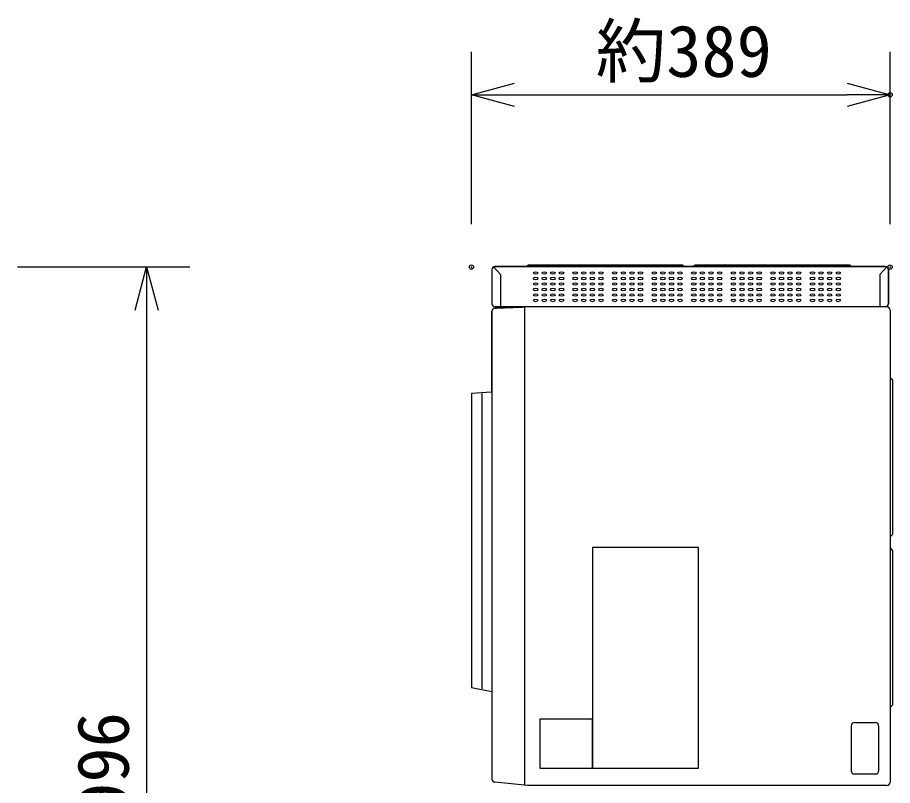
# Model space of a CAD drawing. Units: millimetres, scale not verified. Extents: x -62 to 63, y -117 to 117.
# Drawn here: x 10.02 to 50.67, y 20.35 to 56.01 of the extents above; entities that cross this region are included whole.
import ezdxf
from ezdxf.enums import TextEntityAlignment as Align

# ---------------------------------------------------------------- set-up
doc = ezdxf.new("R2010")
doc.units = ezdxf.units.MM
doc.header["$LTSCALE"] = 0.392258
doc.header["$PDMODE"] = 32
doc.header["$PDSIZE"] = 0.196
for name, color, linetype in [('0-2_GAIKEI', 1, 'Continuous'), ('0-3_WAKU', 3, 'Continuous'), ('0-4_DEFPOINTS', 7, 'Continuous')]:
    doc.layers.add(name, color=color, linetype=linetype)
doc.styles.add('ＭＳ ゴシック', font='')
doc.styles.get('ＭＳ ゴシック').set_extended_font_data('MS Gothic')

# ---------------------------------------------------------------- blocks, each defined once
blk = doc.blocks.new('_OPEN30')
at = {"layer": '0-4_DEFPOINTS'}
blk.add_line((0, 0), (-1, 0), dxfattribs=at)
blk.add_lwpolyline([(-1, 0.2679), (0, 0), (-1, -0.2679)], dxfattribs=at)

msp = doc.modelspace()

# ---------------------------------------------------------------- linework, layer by layer
at = {"layer": '0-2_GAIKEI', "color": 7}
for p, q in [((32.2115, 44.4493), (50.3409, 44.4493)), ((32.2455, 44.4493), (32.212, 44.4493)), ((32.2455, 44.4493), (32.212, 44.4493)), ((32.0615, 44.2993), (32.0615, 42.7229)), ((50.4909, 44.2993), (50.4909, 42.7229)), ((50.4909, 44.2958), (50.4909, 44.2987)), ((50.4909, 44.2958), (50.4909, 44.2987)), ((32.0615, 42.7263), (32.0615, 42.7234)), ((32.0615, 42.7263), (32.0615, 42.7234)), ((32.0615, 42.3698), (32.0615, 20.6489)), ((32.0615, 42.3625), (32.0615, 42.3694)), ((32.0615, 42.3625), (32.0615, 42.3694)), ((33.5741, 42.5729), (32.2057, 42.5197)), ((50.4115, 42.5729), (32.2115, 42.5729)), ((33.5716, 42.5728), (33.5741, 42.5729)), ((33.5741, 42.5729), (33.5741, 20.3711)), ((50.5615, 42.4229), (50.5615, 20.5066)), ((32.0262, 38.622), (31.1115, 38.5513)), ((31.1115, 38.5513), (31.1115, 24.8944)), ((31.1115, 24.8944), (32.0615, 24.7175)), ((33.7291, 20.3566), (32.1976, 20.4995)), ((50.4115, 20.3566), (33.7291, 20.3566))]:
    msp.add_line(p, q, dxfattribs=at)
at = {"layer": '0-2_GAIKEI'}
for p, q in [((33.6513, 44.4493), (33.7577, 44.5265)), ((33.7577, 44.5265), (40.92, 44.5265)), ((40.92, 44.5265), (40.9906, 44.4557)), ((41.4043, 44.4493), (41.5104, 44.5265)), ((41.5104, 44.5265), (48.6727, 44.5265)), ((48.6727, 44.5265), (48.7435, 44.4557)), ((50.5969, 39.2701), (50.6744, 39.1638)), ((50.6744, 39.1638), (50.6744, 32.0015)), ((31.5889, 38.5513), (31.5889, 24.8413)), ((50.6744, 32.0015), (50.6036, 31.9306)), ((36.7316, 31.3955), (36.7316, 21.1528)), ((41.6674, 31.3955), (36.7316, 31.3955)), ((41.6674, 21.1528), (41.6674, 31.3955)), ((50.5969, 31.3491), (50.6744, 31.243)), ((50.6744, 31.243), (50.6744, 24.0807)), ((50.6744, 24.0807), (50.6036, 24.01)), ((34.2905, 23.435), (34.2905, 21.1528)), ((36.7316, 23.435), (34.2905, 23.435)), ((36.7316, 21.1528), (36.7316, 23.435)), ((48.9023, 23.2758), (49.8809, 23.2758)), ((48.7523, 23.1258), (48.7523, 21.0375)), ((50.0309, 23.1258), (50.0309, 21.0375)), ((34.2905, 21.1528), (36.7316, 21.1528)), ((36.7316, 21.1528), (41.6674, 21.1528)), ((48.9023, 20.8875), (49.8809, 20.8875))]:
    msp.add_line(p, q, dxfattribs=at)
for points in [[(32.1344, 44.4277), (32.4596, 44.0727), (32.4596, 42.5729)], [(50.4122, 44.4311), (50.0839, 44.0727), (50.0839, 42.5729)]]:
    msp.add_lwpolyline(points, dxfattribs=at)
at = {"layer": '0-2_GAIKEI', "color": 7}
for points in [[(50.3404, 44.4493), (50.307, 44.4493), (50.209, 44.4493), (50.0498, 44.4493), (49.8328, 44.4493), (49.5615, 44.4493), (49.2391, 44.4493), (48.8692, 44.4493), (48.4551, 44.4493), (48.0002, 44.4493), (47.5079, 44.4493), (46.9816, 44.4493), (46.4247, 44.4493), (45.8406, 44.4493), (45.2328, 44.4493), (44.6045, 44.4493), (43.9592, 44.4493), (43.3004, 44.4493), (42.6313, 44.4493), (41.9555, 44.4493), (41.2762, 44.4493), (40.597, 44.4493), (39.9211, 44.4493), (39.2521, 44.4493), (38.5932, 44.4493), (37.948, 44.4493), (37.3197, 44.4493), (36.7119, 44.4493), (36.1278, 44.4493), (35.5709, 44.4493), (35.0446, 44.4493), (34.5523, 44.4493), (34.0974, 44.4493), (33.6833, 44.4493), (33.3133, 44.4493), (32.991, 44.4493), (32.7196, 44.4493), (32.5027, 44.4493), (32.3435, 44.4493), (32.2455, 44.4493)], [(50.3404, 44.4493), (50.307, 44.4493), (50.209, 44.4493), (50.0498, 44.4493), (49.8328, 44.4493), (49.5615, 44.4493), (49.2391, 44.4493), (48.8692, 44.4493), (48.4551, 44.4493), (48.0002, 44.4493), (47.5079, 44.4493), (46.9816, 44.4493), (46.4247, 44.4493), (45.8406, 44.4493), (45.2328, 44.4493), (44.6045, 44.4493), (43.9592, 44.4493), (43.3004, 44.4493), (42.6313, 44.4493), (41.9555, 44.4493), (41.2762, 44.4493), (40.597, 44.4493), (39.9211, 44.4493), (39.2521, 44.4493), (38.5932, 44.4493), (37.948, 44.4493), (37.3197, 44.4493), (36.7119, 44.4493), (36.1278, 44.4493), (35.5709, 44.4493), (35.0446, 44.4493), (34.5523, 44.4493), (34.0974, 44.4493), (33.6833, 44.4493), (33.3133, 44.4493), (32.991, 44.4493), (32.7196, 44.4493), (32.5027, 44.4493), (32.3435, 44.4493), (32.2455, 44.4493)], [(32.0615, 44.2987), (32.0615, 44.2958), (32.0615, 44.2873), (32.0615, 44.2734), (32.0615, 44.2546), (32.0615, 44.231), (32.0615, 44.203), (32.0615, 44.1708), (32.0615, 44.1349), (32.0615, 44.0953), (32.0615, 44.0525), (32.0615, 44.0068), (32.0615, 43.9584), (32.0615, 43.9077), (32.0615, 43.8548), (32.0615, 43.8003), (32.0615, 43.7442), (32.0615, 43.6869), (32.0615, 43.6288), (32.0615, 43.5701), (32.0615, 43.511), (32.0615, 43.452), (32.0615, 43.3933), (32.0615, 43.3351), (32.0615, 43.2779), (32.0615, 43.2218), (32.0615, 43.1672), (32.0615, 43.1144), (32.0615, 43.0636), (32.0615, 43.0153), (32.0615, 42.9695), (32.0615, 42.9267), (32.0615, 42.8872), (32.0615, 42.8512), (32.0615, 42.8191), (32.0615, 42.7911), (32.0615, 42.7675), (32.0615, 42.7486), (32.0615, 42.7348), (32.0615, 42.7263)], [(32.0615, 44.2987), (32.0615, 44.2958), (32.0615, 44.2873), (32.0615, 44.2734), (32.0615, 44.2546), (32.0615, 44.231), (32.0615, 44.203), (32.0615, 44.1708), (32.0615, 44.1349), (32.0615, 44.0953), (32.0615, 44.0525), (32.0615, 44.0068), (32.0615, 43.9584), (32.0615, 43.9077), (32.0615, 43.8548), (32.0615, 43.8003), (32.0615, 43.7442), (32.0615, 43.6869), (32.0615, 43.6288), (32.0615, 43.5701), (32.0615, 43.511), (32.0615, 43.452), (32.0615, 43.3933), (32.0615, 43.3351), (32.0615, 43.2779), (32.0615, 43.2218), (32.0615, 43.1672), (32.0615, 43.1144), (32.0615, 43.0636), (32.0615, 43.0153), (32.0615, 42.9695), (32.0615, 42.9267), (32.0615, 42.8872), (32.0615, 42.8512), (32.0615, 42.8191), (32.0615, 42.7911), (32.0615, 42.7675), (32.0615, 42.7486), (32.0615, 42.7348), (32.0615, 42.7263)], [(50.4909, 42.7234), (50.4909, 42.7263), (50.4909, 42.7348), (50.4909, 42.7486), (50.4909, 42.7675), (50.4909, 42.7911), (50.4909, 42.8191), (50.4909, 42.8512), (50.4909, 42.8872), (50.4909, 42.9267), (50.4909, 42.9695), (50.4909, 43.0153), (50.4909, 43.0636), (50.4909, 43.1144), (50.4909, 43.1672), (50.4909, 43.2218), (50.4909, 43.2779), (50.4909, 43.3351), (50.4909, 43.3933), (50.4909, 43.452), (50.4909, 43.511), (50.4909, 43.5701), (50.4909, 43.6288), (50.4909, 43.6869), (50.4909, 43.7442), (50.4909, 43.8003), (50.4909, 43.8548), (50.4909, 43.9077), (50.4909, 43.9584), (50.4909, 44.0068), (50.4909, 44.0525), (50.4909, 44.0953), (50.4909, 44.1349), (50.4909, 44.1708), (50.4909, 44.203), (50.4909, 44.231), (50.4909, 44.2546), (50.4909, 44.2734), (50.4909, 44.2873), (50.4909, 44.2958)], [(50.4909, 42.7234), (50.4909, 42.7263), (50.4909, 42.7348), (50.4909, 42.7486), (50.4909, 42.7675), (50.4909, 42.7911), (50.4909, 42.8191), (50.4909, 42.8512), (50.4909, 42.8872), (50.4909, 42.9267), (50.4909, 42.9695), (50.4909, 43.0153), (50.4909, 43.0636), (50.4909, 43.1144), (50.4909, 43.1672), (50.4909, 43.2218), (50.4909, 43.2779), (50.4909, 43.3351), (50.4909, 43.3933), (50.4909, 43.452), (50.4909, 43.511), (50.4909, 43.5701), (50.4909, 43.6288), (50.4909, 43.6869), (50.4909, 43.7442), (50.4909, 43.8003), (50.4909, 43.8548), (50.4909, 43.9077), (50.4909, 43.9584), (50.4909, 44.0068), (50.4909, 44.0525), (50.4909, 44.0953), (50.4909, 44.1349), (50.4909, 44.1708), (50.4909, 44.203), (50.4909, 44.231), (50.4909, 44.2546), (50.4909, 44.2734), (50.4909, 44.2873), (50.4909, 44.2958)], [(32.0615, 38.6265), (32.0615, 38.6334), (32.0615, 38.6536), (32.0615, 38.6865), (32.0615, 38.7313), (32.0615, 38.7873), (32.0615, 38.8539), (32.0615, 38.9302), (32.0615, 39.0157), (32.0615, 39.1097), (32.0615, 39.2113), (32.0615, 39.32), (32.0615, 39.4349), (32.0615, 39.5555), (32.0615, 39.681), (32.0615, 39.8108), (32.0615, 39.944), (32.0615, 40.08), (32.0615, 40.2181), (32.0615, 40.3577), (32.0615, 40.4979), (32.0615, 40.6382), (32.0615, 40.7777), (32.0615, 40.9158), (32.0615, 41.0519), (32.0615, 41.1851), (32.0615, 41.3148), (32.0615, 41.4403), (32.0615, 41.5609), (32.0615, 41.6759), (32.0615, 41.7846), (32.0615, 41.8862), (32.0615, 41.9801), (32.0615, 42.0656), (32.0615, 42.142), (32.0615, 42.2086), (32.0615, 42.2646), (32.0615, 42.3094), (32.0615, 42.3422), (32.0615, 42.3625)], [(32.0615, 38.6265), (32.0615, 38.6334), (32.0615, 38.6536), (32.0615, 38.6865), (32.0615, 38.7313), (32.0615, 38.7873), (32.0615, 38.8539), (32.0615, 38.9302), (32.0615, 39.0157), (32.0615, 39.1097), (32.0615, 39.2113), (32.0615, 39.32), (32.0615, 39.4349), (32.0615, 39.5555), (32.0615, 39.681), (32.0615, 39.8108), (32.0615, 39.944), (32.0615, 40.08), (32.0615, 40.2181), (32.0615, 40.3577), (32.0615, 40.4979), (32.0615, 40.6382), (32.0615, 40.7777), (32.0615, 40.9158), (32.0615, 41.0519), (32.0615, 41.1851), (32.0615, 41.3148), (32.0615, 41.4403), (32.0615, 41.5609), (32.0615, 41.6759), (32.0615, 41.7846), (32.0615, 41.8862), (32.0615, 41.9801), (32.0615, 42.0656), (32.0615, 42.142), (32.0615, 42.2086), (32.0615, 42.2646), (32.0615, 42.3094), (32.0615, 42.3422), (32.0615, 42.3625)], [(32.212, 42.52), (32.2146, 42.5201), (32.2219, 42.5204), (32.2339, 42.5208), (32.2502, 42.5215), (32.2706, 42.5222), (32.2948, 42.5232), (32.3226, 42.5243), (32.3537, 42.5255), (32.3879, 42.5268), (32.4249, 42.5282), (32.4644, 42.5298), (32.5062, 42.5314), (32.5501, 42.5331), (32.5958, 42.5349), (32.643, 42.5367), (32.6915, 42.5386), (32.741, 42.5405), (32.7912, 42.5425), (32.842, 42.5444), (32.8931, 42.5464), (32.9441, 42.5484), (32.9949, 42.5504), (33.0451, 42.5523), (33.0946, 42.5543), (33.1431, 42.5561), (33.1903, 42.558), (33.236, 42.5597), (33.2799, 42.5615), (33.3217, 42.5631), (33.3613, 42.5646), (33.3982, 42.566), (33.4324, 42.5674), (33.4635, 42.5686), (33.4913, 42.5697), (33.5155, 42.5706), (33.5359, 42.5714), (33.5522, 42.572), (33.5642, 42.5725), (33.5716, 42.5728)]]:
    msp.add_lwpolyline(points, dxfattribs=at)
for centre, start, end in [((32.2115, 44.2993), 90, 180), ((50.3409, 44.2993), 0, 90), ((32.2115, 42.7229), 180, 270), ((50.3409, 42.7229), 270, 0), ((32.2115, 42.3698), 92.22468, 180), ((50.4115, 42.4229), 0, 90), ((32.2115, 20.6489), 180, 264.66898), ((50.4115, 20.5066), 270, 0)]:
    msp.add_arc(centre, 0.15, start, end, dxfattribs=at)
at = {"layer": '0-2_GAIKEI'}
for centre, start, end in [((48.9023, 23.1258), 90, 180), ((49.8809, 23.1258), 0, 90), ((48.9023, 21.0375), 180, 270), ((49.8809, 21.0375), 270, 0)]:
    msp.add_arc(centre, 0.15, start, end, dxfattribs=at)
for centre, major_axis, ratio in [((34.0914, 44.1457), (0.1032, 0), 0.546265), ((34.0914, 43.8909), (0.1032, 0), 0.54584), ((34.4918, 44.1457), (0.1032, 0), 0.546265), ((34.4918, 43.8909), (0.1032, 0), 0.54584), ((34.8912, 44.1457), (0.1032, 0), 0.546265), ((34.8912, 43.8909), (0.1032, 0), 0.54584), ((35.2923, 44.1457), (0.1032, 0), 0.546265), ((35.2923, 43.8909), (0.1032, 0), 0.54584), ((35.929, 44.1457), (0.1034, 0), 0.545339), ((35.929, 43.8909), (0.1034, 0), 0.544915), ((36.3293, 44.1457), (0.1032, 0), 0.546265), ((36.3293, 43.8909), (0.1032, 0), 0.54584), ((36.7288, 44.1457), (0.1034, 0), 0.545339), ((36.7288, 43.8909), (0.1034, 0), 0.544915), ((37.1298, 44.1457), (0.1032, 0), 0.546265), ((37.1298, 43.8909), (0.1032, 0), 0.54584), ((37.7667, 44.1457), (0.1032, 0), 0.546265), ((37.7667, 43.8909), (0.1032, 0), 0.54584), ((38.1668, 44.1457), (0.1032, 0), 0.546265), ((38.1668, 43.8909), (0.1032, 0), 0.54584), ((38.5665, 44.1457), (0.1032, 0), 0.546265), ((38.5665, 43.8909), (0.1032, 0), 0.54584), ((38.9674, 44.1457), (0.1032, 0), 0.546265), ((38.9674, 43.8909), (0.1032, 0), 0.54584), ((39.6042, 44.1457), (0.1032, 0), 0.546265), ((39.6042, 43.8909), (0.1032, 0), 0.54584), ((40.0044, 44.1457), (0.1032, 0), 0.546265), ((40.0044, 43.8909), (0.1032, 0), 0.54584), ((40.404, 44.1457), (0.1032, 0), 0.546265), ((40.404, 43.8909), (0.1032, 0), 0.54584), ((40.8049, 44.1457), (0.1032, 0), 0.546265), ((40.8049, 43.8909), (0.1032, 0), 0.54584), ((41.4419, 44.1457), (0.103, 0), 0.547194), ((41.4419, 43.8909), (0.103, 0), 0.546769), ((41.8421, 44.1457), (0.1032, 0), 0.546265), ((41.8421, 43.8909), (0.1032, 0), 0.54584), ((42.2417, 44.1457), (0.103, 0), 0.547194), ((42.2417, 43.8909), (0.103, 0), 0.546769), ((42.6424, 44.1457), (0.1034, 0), 0.545339), ((42.6424, 43.8909), (0.1034, 0), 0.544915), ((43.2793, 44.1457), (0.1032, 0), 0.546265), ((43.2793, 43.8909), (0.1032, 0), 0.54584), ((43.6796, 44.1457), (0.1032, 0), 0.546265), ((43.6796, 43.8909), (0.1032, 0), 0.54584), ((44.0791, 44.1457), (0.1032, 0), 0.546265), ((44.0791, 43.8909), (0.1032, 0), 0.54584), ((44.4801, 44.1457), (0.1032, 0), 0.546265), ((44.4801, 43.8909), (0.1032, 0), 0.54584), ((45.117, 44.1457), (0.1032, 0), 0.546265), ((45.117, 43.8909), (0.1032, 0), 0.54584), ((45.5173, 44.1457), (0.1032, 0), 0.546265), ((45.5173, 43.8909), (0.1032, 0), 0.54584), ((45.9166, 44.1457), (0.1034, 0), 0.545339), ((45.9166, 43.8909), (0.1034, 0), 0.544915), ((46.3178, 44.1457), (0.1032, 0), 0.546265), ((46.3178, 43.8909), (0.1032, 0), 0.54584), ((46.9545, 44.1457), (0.1034, 0), 0.545339), ((46.9545, 43.8909), (0.1034, 0), 0.544915), ((47.3549, 44.1457), (0.103, 0), 0.547194), ((47.3549, 43.8909), (0.103, 0), 0.546769), ((47.7543, 44.1457), (0.1032, 0), 0.546265), ((47.7543, 43.8909), (0.1032, 0), 0.54584), ((48.1554, 44.1457), (0.103, 0), 0.547194), ((48.1554, 43.8909), (0.103, 0), 0.546769), ((34.0914, 43.6362), (0.1032, 0), 0.54584), ((34.4918, 43.6362), (0.1032, 0), 0.54584), ((34.8912, 43.6362), (0.1032, 0), 0.54584), ((35.2923, 43.6362), (0.1032, 0), 0.54584), ((35.929, 43.6362), (0.1034, 0), 0.544915), ((36.3293, 43.6362), (0.1032, 0), 0.54584), ((36.7288, 43.6362), (0.1034, 0), 0.544915), ((37.1298, 43.6362), (0.1032, 0), 0.54584), ((37.7667, 43.6362), (0.1032, 0), 0.54584), ((38.1668, 43.6362), (0.1032, 0), 0.54584), ((38.5665, 43.6362), (0.1032, 0), 0.54584), ((38.9674, 43.6362), (0.1032, 0), 0.54584), ((39.6042, 43.6362), (0.1032, 0), 0.54584), ((40.0044, 43.6362), (0.1032, 0), 0.54584), ((40.404, 43.6362), (0.1032, 0), 0.54584), ((40.8049, 43.6362), (0.1032, 0), 0.54584), ((41.4419, 43.6362), (0.103, 0), 0.546769), ((41.8421, 43.6362), (0.1032, 0), 0.54584), ((42.2417, 43.6362), (0.103, 0), 0.546769), ((42.6424, 43.6362), (0.1034, 0), 0.544915), ((43.2793, 43.6362), (0.1032, 0), 0.54584), ((43.6796, 43.6362), (0.1032, 0), 0.54584), ((44.0791, 43.6362), (0.1032, 0), 0.54584), ((44.4801, 43.6362), (0.1032, 0), 0.54584), ((45.117, 43.6362), (0.1032, 0), 0.54584), ((45.5173, 43.6362), (0.1032, 0), 0.54584), ((45.9166, 43.6362), (0.1034, 0), 0.544915), ((46.3178, 43.6362), (0.1032, 0), 0.54584), ((46.9545, 43.6362), (0.1034, 0), 0.544915), ((47.3549, 43.6362), (0.103, 0), 0.546769), ((47.7543, 43.6362), (0.1032, 0), 0.54584), ((48.1554, 43.6362), (0.103, 0), 0.546769), ((34.0914, 43.3814), (0.1032, 0), 0.54584), ((34.0914, 43.1268), (0.1032, 0), 0.544991), ((34.4918, 43.3814), (0.1032, 0), 0.54584), ((34.4918, 43.1268), (0.1032, 0), 0.544991), ((34.8912, 43.3814), (0.1032, 0), 0.54584), ((34.8912, 43.1268), (0.1032, 0), 0.544991), ((35.2923, 43.3814), (0.1032, 0), 0.54584), ((35.2923, 43.1268), (0.1032, 0), 0.544991), ((35.929, 43.3814), (0.1034, 0), 0.544915), ((35.929, 43.1268), (0.1034, 0), 0.544068), ((36.3293, 43.3814), (0.1032, 0), 0.54584), ((36.3293, 43.1268), (0.1032, 0), 0.544991), ((36.7288, 43.3814), (0.1034, 0), 0.544915), ((36.7288, 43.1268), (0.1034, 0), 0.544068), ((37.1298, 43.3814), (0.1032, 0), 0.54584), ((37.1298, 43.1268), (0.1032, 0), 0.544991), ((37.7667, 43.3814), (0.1032, 0), 0.54584), ((37.7667, 43.1268), (0.1032, 0), 0.544991), ((38.1668, 43.3814), (0.1032, 0), 0.54584), ((38.1668, 43.1268), (0.1032, 0), 0.544991), ((38.5665, 43.3814), (0.1032, 0), 0.54584), ((38.5665, 43.1268), (0.1032, 0), 0.544991), ((38.9674, 43.3814), (0.1032, 0), 0.54584), ((38.9674, 43.1268), (0.1032, 0), 0.544991), ((39.6042, 43.3814), (0.1032, 0), 0.54584), ((39.6042, 43.1268), (0.1032, 0), 0.544991), ((40.0044, 43.3814), (0.1032, 0), 0.54584), ((40.0044, 43.1268), (0.1032, 0), 0.544991), ((40.404, 43.3814), (0.1032, 0), 0.54584), ((40.404, 43.1268), (0.1032, 0), 0.544991), ((40.8049, 43.3814), (0.1032, 0), 0.54584), ((40.8049, 43.1268), (0.1032, 0), 0.544991), ((41.4419, 43.3814), (0.103, 0), 0.546769), ((41.4419, 43.1268), (0.103, 0), 0.545918), ((41.8421, 43.3814), (0.1032, 0), 0.54584), ((41.8421, 43.1268), (0.1032, 0), 0.544991), ((42.2417, 43.3814), (0.103, 0), 0.546769), ((42.2417, 43.1268), (0.103, 0), 0.545918), ((42.6424, 43.3814), (0.1034, 0), 0.544915), ((42.6424, 43.1268), (0.1034, 0), 0.544068), ((43.2793, 43.3814), (0.1032, 0), 0.54584), ((43.2793, 43.1268), (0.1032, 0), 0.544991), ((43.6796, 43.3814), (0.1032, 0), 0.54584), ((43.6796, 43.1268), (0.1032, 0), 0.544991), ((44.0791, 43.3814), (0.1032, 0), 0.54584), ((44.0791, 43.1268), (0.1032, 0), 0.544991), ((44.4801, 43.3814), (0.1032, 0), 0.54584), ((44.4801, 43.1268), (0.1032, 0), 0.544991), ((45.117, 43.3814), (0.1032, 0), 0.54584), ((45.117, 43.1268), (0.1032, 0), 0.544991), ((45.5173, 43.3814), (0.1032, 0), 0.54584), ((45.5173, 43.1268), (0.1032, 0), 0.544991), ((45.9166, 43.3814), (0.1034, 0), 0.544915), ((45.9166, 43.1268), (0.1034, 0), 0.544068), ((46.3178, 43.3814), (0.1032, 0), 0.54584), ((46.3178, 43.1268), (0.1032, 0), 0.544991), ((46.9545, 43.3814), (0.1034, 0), 0.544915), ((46.9545, 43.1268), (0.1034, 0), 0.544068), ((47.3549, 43.3814), (0.103, 0), 0.546769), ((47.3549, 43.1268), (0.103, 0), 0.545918), ((47.7543, 43.3814), (0.1032, 0), 0.54584), ((47.7543, 43.1268), (0.1032, 0), 0.544991), ((48.1554, 43.3814), (0.103, 0), 0.546769), ((48.1554, 43.1268), (0.103, 0), 0.545918), ((34.0914, 42.872), (0.1032, 0), 0.544991), ((34.4918, 42.872), (0.1032, 0), 0.544991), ((34.8912, 42.872), (0.1032, 0), 0.544991), ((35.2923, 42.872), (0.1032, 0), 0.544991), ((35.929, 42.872), (0.1034, 0), 0.544068), ((36.3293, 42.872), (0.1032, 0), 0.544991), ((36.7288, 42.872), (0.1034, 0), 0.544068), ((37.1298, 42.872), (0.1032, 0), 0.544991), ((37.7667, 42.872), (0.1032, 0), 0.544991), ((38.1668, 42.872), (0.1032, 0), 0.544991), ((38.5665, 42.872), (0.1032, 0), 0.544991), ((38.9674, 42.872), (0.1032, 0), 0.544991), ((39.6042, 42.872), (0.1032, 0), 0.544991), ((40.0044, 42.872), (0.1032, 0), 0.544991), ((40.404, 42.872), (0.1032, 0), 0.544991), ((40.8049, 42.872), (0.1032, 0), 0.544991), ((41.4419, 42.872), (0.103, 0), 0.545918), ((41.8421, 42.872), (0.1032, 0), 0.544991), ((42.2417, 42.872), (0.103, 0), 0.545918), ((42.6424, 42.872), (0.1034, 0), 0.544068), ((43.2793, 42.872), (0.1032, 0), 0.544991), ((43.6796, 42.872), (0.1032, 0), 0.544991), ((44.0791, 42.872), (0.1032, 0), 0.544991), ((44.4801, 42.872), (0.1032, 0), 0.544991), ((45.117, 42.872), (0.1032, 0), 0.544991), ((45.5173, 42.872), (0.1032, 0), 0.544991), ((45.9166, 42.872), (0.1034, 0), 0.544068), ((46.3178, 42.872), (0.1032, 0), 0.544991), ((46.9545, 42.872), (0.1034, 0), 0.544068), ((47.3549, 42.872), (0.103, 0), 0.545918), ((47.7543, 42.872), (0.1032, 0), 0.544991), ((48.1554, 42.872), (0.103, 0), 0.545918)]:
    msp.add_ellipse(centre, major_axis=major_axis, ratio=ratio, dxfattribs=at)
at = {"layer": '0-3_WAKU'}
for p, q in [((31.1115, 46.4212), (31.1115, 54.4212)), ((50.5615, 46.4212), (50.5615, 54.4212)), ((33.1115, 52.4212), (48.5615, 52.4212)), ((10.0167, 44.4268), (18.0167, 44.4268)), ((16.0167, 42.4268), (16.0167, -3.373))]:
    msp.add_line(p, q, dxfattribs=at)
at = {"layer": '0-4_DEFPOINTS'}
for p in [(50.5615, 52.4212), (31.1115, 44.4212), (50.5615, 44.4212)]:
    msp.add_point(p, dxfattribs=at)

# ---------------------------------------------------------------- block references
at = {"layer": '0-3_WAKU', "xscale": 2, "yscale": 2}
for p, rotation in [((31.1115, 52.4212), 180), ((16.0167, 44.4268), 90)]:
    msp.add_blockref('_OPEN30', p, dxfattribs=dict(at, rotation=rotation))
msp.add_blockref('_OPEN30', (50.5615, 52.4212), dxfattribs=at)

# ---------------------------------------------------------------- texts
at = {"layer": '0-3_WAKU', "style": 'ＭＳ ゴシック'}
msp.add_text('約389', height=2.404, dxfattribs=at).set_placement((36.8831, 52.5308), align=Align.BOTTOM_LEFT)
msp.add_text('約996', height=2.404, rotation=90, dxfattribs=at).set_placement((15.9071, 15.5735), align=Align.BOTTOM_LEFT)

doc.saveas('drawing.dxf')
